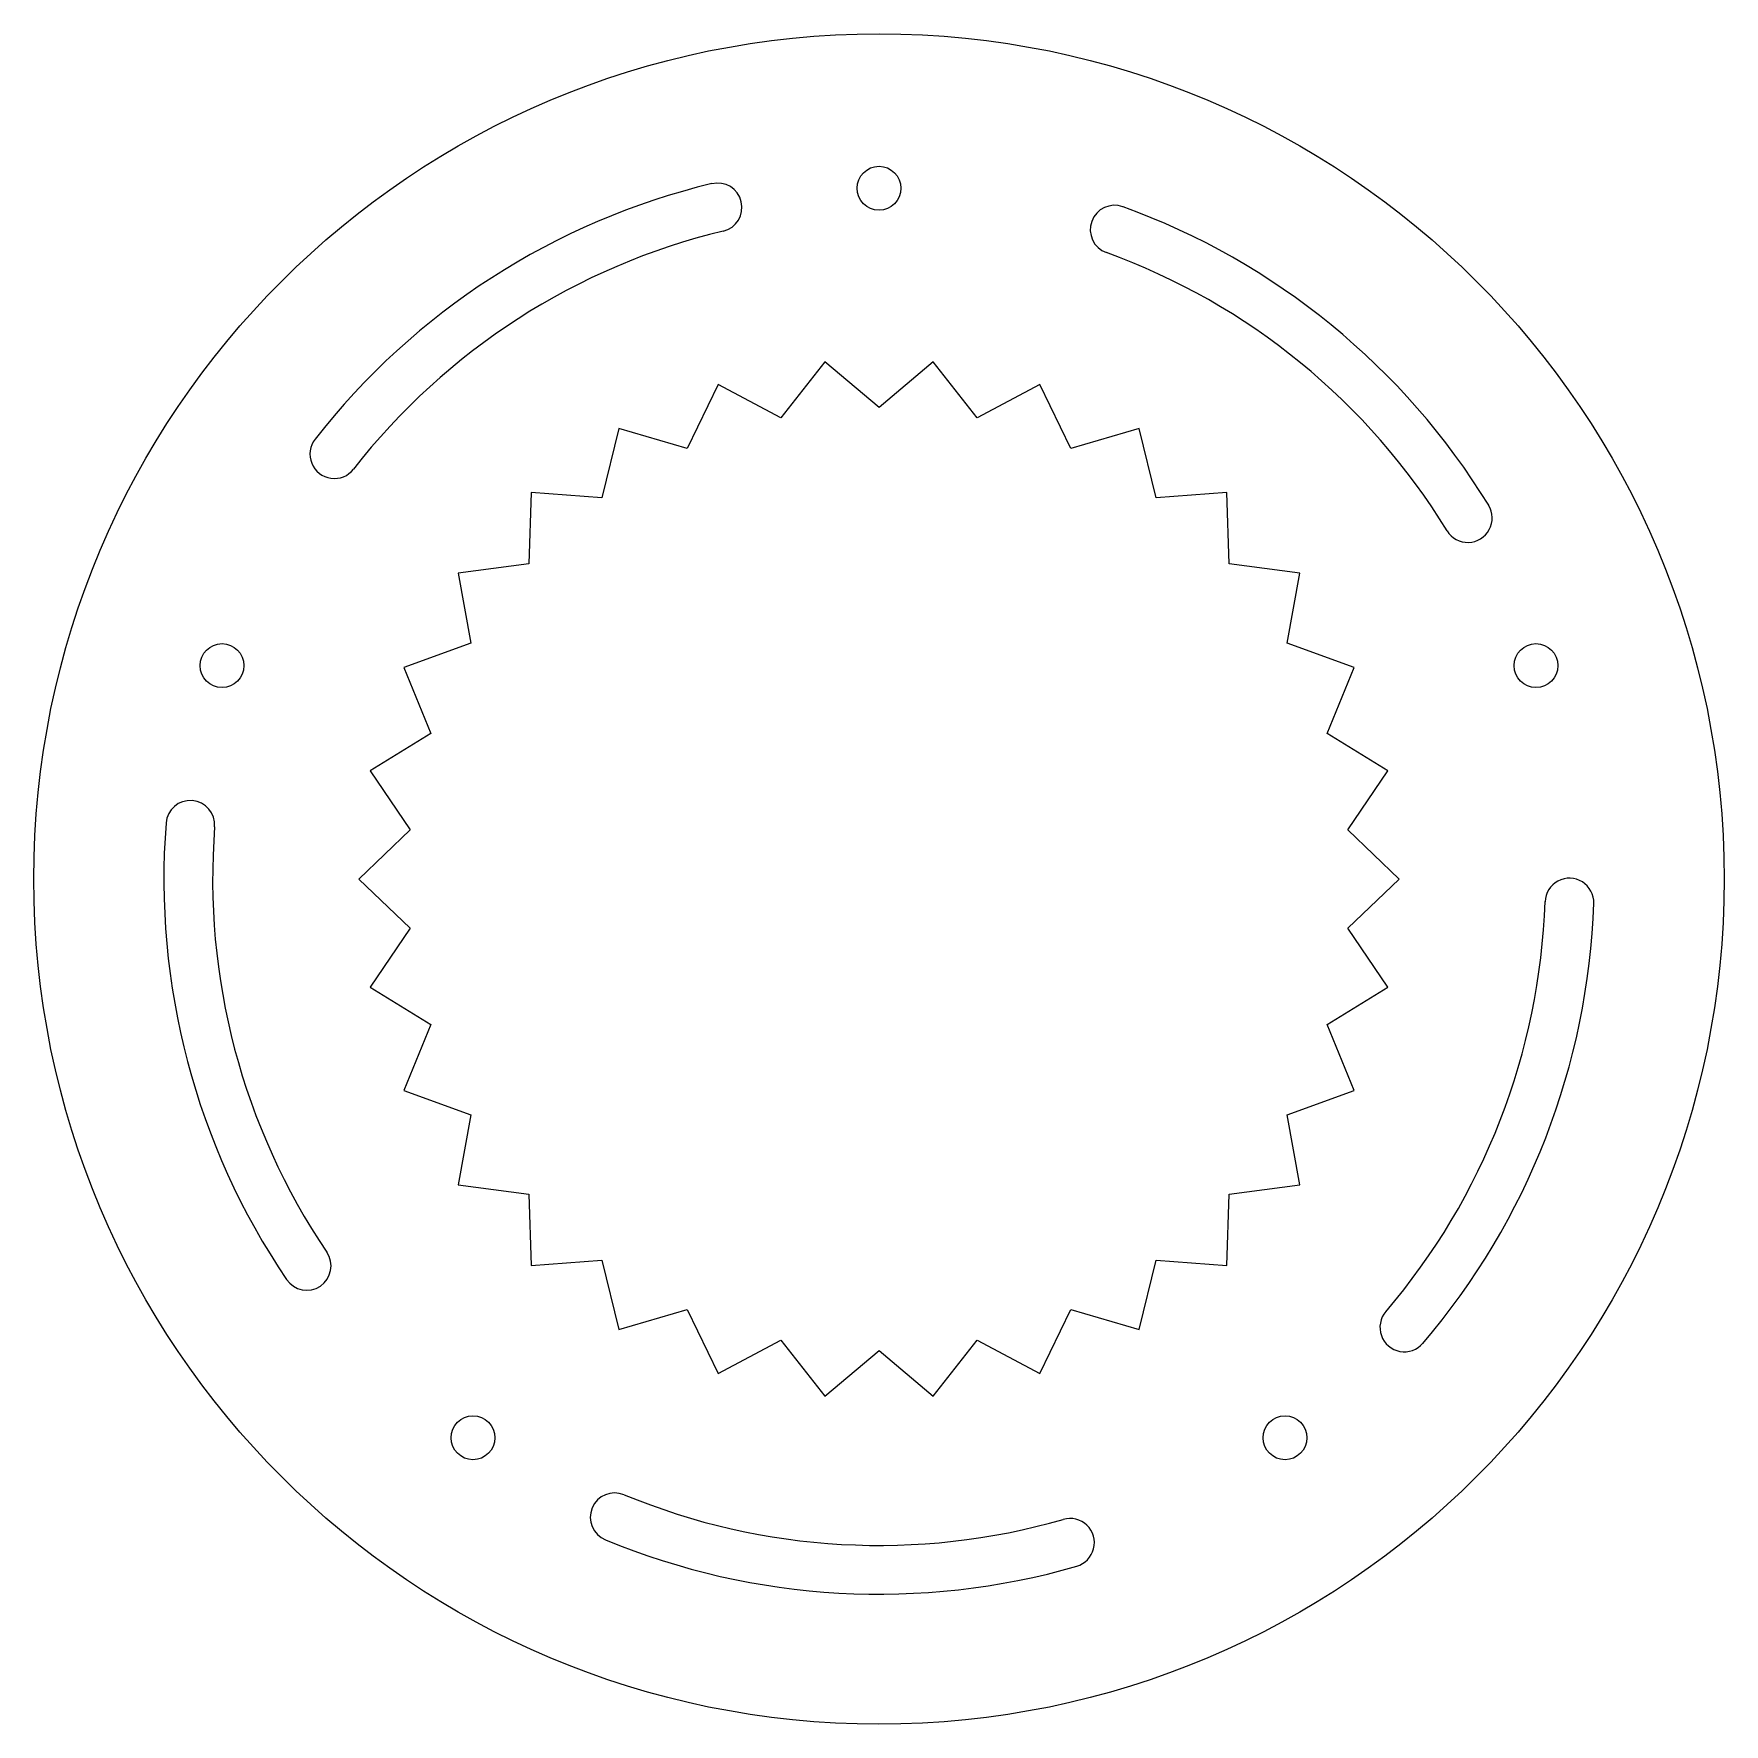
# Model space of a CAD drawing. Header units: millimetres. Extents: x -52 to 52, y -52 to 52.
import ezdxf

# ---------------------------------------------------------------- set-up
doc = ezdxf.new("R2010")
doc.units = ezdxf.units.MM

msp = doc.modelspace()

# ---------------------------------------------------------------- linework, layer by layer
at = {"color": 7, "linetype": 'Continuous', "lineweight": 25}
for p, q in [((-3.34, 31.82), (-6.03, 28.37)), ((0, 29), (-3.34, 31.82)), ((3.34, 31.82), (0, 29)), ((6.03, 28.37), (3.34, 31.82)), ((-9.89, 30.43), (-11.8, 26.49)), ((-6.03, 28.37), (-9.89, 30.43)), ((9.89, 30.43), (6.03, 28.37)), ((11.8, 26.49), (9.89, 30.43)), ((-16, 27.71), (-17.05, 23.46)), ((-11.8, 26.49), (-16, 27.71)), ((16, 27.71), (11.8, 26.49)), ((17.05, 23.46), (16, 27.71)), ((-21.41, 23.78), (-21.55, 19.4)), ((-17.05, 23.46), (-21.41, 23.78)), ((21.41, 23.78), (17.05, 23.46)), ((21.55, 19.4), (21.41, 23.78)), ((-21.55, 19.4), (-25.89, 18.81)), ((-25.89, 18.81), (-25.11, 14.5)), ((25.89, 18.81), (21.55, 19.4)), ((25.11, 14.5), (25.89, 18.81)), ((-25.11, 14.5), (-29.23, 13.02)), ((29.23, 13.02), (25.11, 14.5)), ((-29.23, 13.02), (-27.58, 8.96)), ((27.58, 8.96), (29.23, 13.02)), ((-27.58, 8.96), (-31.3, 6.65)), ((31.3, 6.65), (27.58, 8.96)), ((-31.3, 6.65), (-28.84, 3.03)), ((28.84, 3.03), (31.3, 6.65)), ((-28.84, 3.03), (-32, 0)), ((32, 0), (28.84, 3.03)), ((-32, 0), (-28.84, -3.03)), ((28.84, -3.03), (32, 0)), ((-28.84, -3.03), (-31.3, -6.65)), ((31.3, -6.65), (28.84, -3.03)), ((-31.3, -6.65), (-27.58, -8.96)), ((27.58, -8.96), (31.3, -6.65)), ((-27.58, -8.96), (-29.23, -13.02)), ((29.23, -13.02), (27.58, -8.96)), ((-29.23, -13.02), (-25.11, -14.5)), ((25.11, -14.5), (29.23, -13.02)), ((-25.11, -14.5), (-25.89, -18.81)), ((25.89, -18.81), (25.11, -14.5)), ((-25.89, -18.81), (-21.55, -19.4)), ((-21.55, -19.4), (-21.41, -23.78)), ((21.41, -23.78), (21.55, -19.4)), ((21.55, -19.4), (25.89, -18.81)), ((-21.41, -23.78), (-17.05, -23.46)), ((-17.05, -23.46), (-16, -27.71)), ((16, -27.71), (17.05, -23.46)), ((17.05, -23.46), (21.41, -23.78)), ((-16, -27.71), (-11.8, -26.49)), ((-11.8, -26.49), (-9.89, -30.43)), ((9.89, -30.43), (11.8, -26.49)), ((11.8, -26.49), (16, -27.71)), ((-9.89, -30.43), (-6.03, -28.37)), ((-6.03, -28.37), (-3.34, -31.82)), ((-3.34, -31.82), (0, -29)), ((0, -29), (3.34, -31.82)), ((3.34, -31.82), (6.03, -28.37)), ((6.03, -28.37), (9.89, -30.43))]:
    msp.add_line(p, q, dxfattribs=at)
for centre, radius in [((0, 0), 52), ((0, 42.5), 1.35), ((-40.42, 13.13), 1.35), ((40.42, 13.13), 1.35), ((-24.98, -34.38), 1.35), ((24.98, -34.38), 1.35)]:
    msp.add_circle(centre, radius, dxfattribs=at)
for centre, radius, start, end in [((0, 0), 44, 103.5127, 142.051), ((-9.93, 41.32), 1.5, 283.5127, 103.5127), ((14.5, 39.95), 1.5, 70.051, 250.051), ((0, 0), 44, 31.5127, 70.051), ((0, 0), 41, 103.5127, 142.051), ((0, 0), 41, 31.5127, 70.051), ((-33.51, 26.14), 1.5, 142.051, 322.051), ((36.23, 22.21), 1.5, 211.5127, 31.5127), ((-42.37, 3.33), 1.5, 355.5127, 175.5127), ((0, 0), 44, 175.5127, 214.051), ((0, 0), 41, 175.5127, 214.051), ((42.48, -1.45), 1.5, 358.051, 178.051), ((0, 0), 41, 319.5127, 358.051), ((0, 0), 44, 319.5127, 358.051), ((-35.21, -23.8), 1.5, 214.051, 34.051), ((32.32, -27.59), 1.5, 139.5127, 319.5127), ((-16.26, -39.27), 1.5, 67.5127, 247.5127), ((0, 0), 41, 247.5127, 286.051), ((11.75, -40.84), 1.5, 286.051, 106.051), ((0, 0), 44, 247.5127, 286.051)]:
    msp.add_arc(centre, radius, start, end, dxfattribs=at)

doc.saveas('drawing.dxf')
